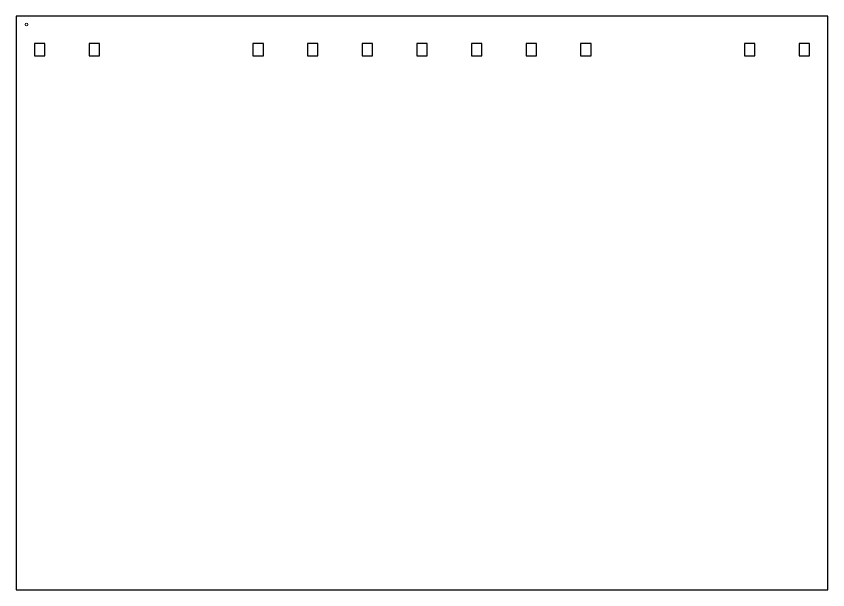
# Model space of a CAD drawing. Header units: millimetres. Extents: x -236 to 240, y -103 to 107.
# Drawn here: x -56.8 to 240.2, y -102.6 to 107.4 of the extents above; entities that cross this region are included whole.
import ezdxf

# ---------------------------------------------------------------- set-up
doc = ezdxf.new("R2010")
doc.units = ezdxf.units.MM
doc.header["$MEASUREMENT"] = 0
doc.layers.add('Layer 1', color=7, linetype='Continuous')

msp = doc.modelspace()

# ---------------------------------------------------------------- linework, layer by layer
at = {"layer": 'Layer 1', "color": 250, "lineweight": 18}
msp.add_ellipse((-53.0709, 104.3662), major_axis=(0, 0.5), ratio=1, dxfattribs=at)
at = {"layer": 'Layer 1', "lineweight": 25}
for points in [[(-56.7987, 107.4423), (-56.7987, 107.4423), (-56.7987, -102.5577), (-56.7987, -102.5577)], [(240.2013, 107.4423), (240.2013, 107.4423), (-56.7987, 107.4423), (-56.7987, 107.4423)], [(240.2013, -102.5577), (240.2013, -102.5577), (240.2013, 107.4423), (240.2013, 107.4423)], [(-46.3087, 97.4423), (-46.3087, 97.4423), (-50.1387, 97.4423), (-50.1387, 97.4423)], [(-50.1387, 97.4423), (-50.1387, 97.4423), (-50.1387, 92.9423), (-50.1387, 92.9423)], [(-46.3087, 92.9423), (-46.3087, 92.9423), (-46.3087, 97.4423), (-46.3087, 97.4423)], [(-26.3194, 97.4423), (-26.3194, 97.4423), (-30.1494, 97.4423), (-30.1494, 97.4423)], [(-30.1494, 97.4423), (-30.1494, 97.4423), (-30.1494, 92.9423), (-30.1494, 92.9423)], [(-26.3194, 92.9423), (-26.3194, 92.9423), (-26.3194, 97.4423), (-26.3194, 97.4423)], [(33.6485, 97.4423), (33.6485, 97.4423), (29.8185, 97.4423), (29.8185, 97.4423)], [(29.8185, 97.4423), (29.8185, 97.4423), (29.8185, 92.9423), (29.8185, 92.9423)], [(33.6485, 92.9423), (33.6485, 92.9423), (33.6485, 97.4423), (33.6485, 97.4423)], [(53.6377, 97.4423), (53.6377, 97.4423), (49.8077, 97.4423), (49.8077, 97.4423)], [(49.8077, 97.4423), (49.8077, 97.4423), (49.8077, 92.9423), (49.8077, 92.9423)], [(53.6377, 92.9423), (53.6377, 92.9423), (53.6377, 97.4423), (53.6377, 97.4423)], [(73.627, 97.4423), (73.627, 97.4423), (69.797, 97.4423), (69.797, 97.4423)], [(69.797, 97.4423), (69.797, 97.4423), (69.797, 92.9423), (69.797, 92.9423)], [(73.627, 92.9423), (73.627, 92.9423), (73.627, 97.4423), (73.627, 97.4423)], [(93.6163, 97.4423), (93.6163, 97.4423), (89.7863, 97.4423), (89.7863, 97.4423)], [(89.7863, 97.4423), (89.7863, 97.4423), (89.7863, 92.9423), (89.7863, 92.9423)], [(93.6163, 92.9423), (93.6163, 92.9423), (93.6163, 97.4423), (93.6163, 97.4423)], [(113.6056, 97.4423), (113.6056, 97.4423), (109.7756, 97.4423), (109.7756, 97.4423)], [(109.7756, 97.4423), (109.7756, 97.4423), (109.7756, 92.9423), (109.7756, 92.9423)], [(113.6056, 92.9423), (113.6056, 92.9423), (113.6056, 97.4423), (113.6056, 97.4423)], [(133.5949, 97.4423), (133.5949, 97.4423), (129.7649, 97.4423), (129.7649, 97.4423)], [(129.7649, 97.4423), (129.7649, 97.4423), (129.7649, 92.9423), (129.7649, 92.9423)], [(133.5949, 92.9423), (133.5949, 92.9423), (133.5949, 97.4423), (133.5949, 97.4423)], [(153.5842, 97.4423), (153.5842, 97.4423), (149.7542, 97.4423), (149.7542, 97.4423)], [(149.7542, 97.4423), (149.7542, 97.4423), (149.7542, 92.9423), (149.7542, 92.9423)], [(153.5842, 92.9423), (153.5842, 92.9423), (153.5842, 97.4423), (153.5842, 97.4423)], [(213.552, 97.4423), (213.552, 97.4423), (209.722, 97.4423), (209.722, 97.4423)], [(209.722, 97.4423), (209.722, 97.4423), (209.722, 92.9423), (209.722, 92.9423)], [(213.552, 92.9423), (213.552, 92.9423), (213.552, 97.4423), (213.552, 97.4423)], [(233.5413, 97.4423), (233.5413, 97.4423), (229.7113, 97.4423), (229.7113, 97.4423)], [(229.7113, 97.4423), (229.7113, 97.4423), (229.7113, 92.9423), (229.7113, 92.9423)], [(233.5413, 92.9423), (233.5413, 92.9423), (233.5413, 97.4423), (233.5413, 97.4423)], [(-50.1387, 92.9423), (-50.1387, 92.9423), (-46.3087, 92.9423), (-46.3087, 92.9423)], [(-30.1494, 92.9423), (-30.1494, 92.9423), (-26.3194, 92.9423), (-26.3194, 92.9423)], [(29.8185, 92.9423), (29.8185, 92.9423), (33.6485, 92.9423), (33.6485, 92.9423)], [(49.8077, 92.9423), (49.8077, 92.9423), (53.6377, 92.9423), (53.6377, 92.9423)], [(69.797, 92.9423), (69.797, 92.9423), (73.627, 92.9423), (73.627, 92.9423)], [(89.7863, 92.9423), (89.7863, 92.9423), (93.6163, 92.9423), (93.6163, 92.9423)], [(109.7756, 92.9423), (109.7756, 92.9423), (113.6056, 92.9423), (113.6056, 92.9423)], [(129.7649, 92.9423), (129.7649, 92.9423), (133.5949, 92.9423), (133.5949, 92.9423)], [(149.7542, 92.9423), (149.7542, 92.9423), (153.5842, 92.9423), (153.5842, 92.9423)], [(209.722, 92.9423), (209.722, 92.9423), (213.552, 92.9423), (213.552, 92.9423)], [(229.7113, 92.9423), (229.7113, 92.9423), (233.5413, 92.9423), (233.5413, 92.9423)], [(-56.7987, -102.5577), (-56.7987, -102.5577), (240.2013, -102.5577), (240.2013, -102.5577)]]:
    msp.add_open_spline(points, degree=3, dxfattribs=at)

doc.saveas('drawing.dxf')
